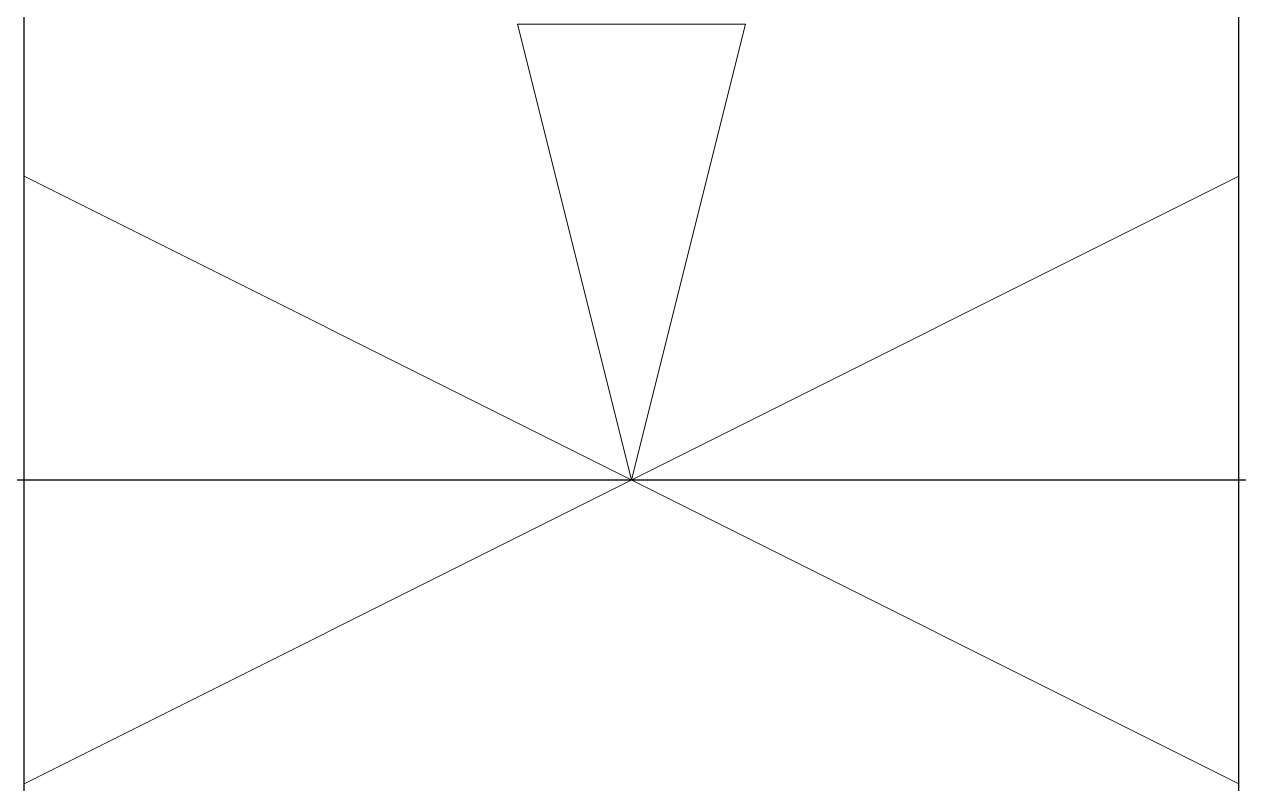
# Model space of a CAD drawing. Header units: millimetres. Extents: x 2242.09456 to 2242.10256, y 1850.21553 to 1850.22053.
import ezdxf

# ---------------------------------------------------------------- set-up
doc = ezdxf.new("R2010")
doc.units = ezdxf.units.MM
doc.header["$PDMODE"] = 2
doc.layers.add('Level 7', color=9, linetype='Continuous', lineweight=0, true_color=0xc8c8c8)

# ---------------------------------------------------------------- blocks, each defined once
blk = doc.blocks.new('NEEDLE VALVE')
at = {"layer": 'Level 7', "color": 2, "linetype": 'Continuous', "lineweight": 13}
for p, q in [((0.00325, 0.003), (0.00475, 0.003)), ((0.004, 0), (0.00325, 0.003)), ((0.00475, 0.003), (0.004, 0)), ((0.008, 0.002), (0, -0.002)), ((0, -0.002), (0, 0.002)), ((0, 0.002), (0.008, -0.002)), ((0.008, -0.002), (0.008, 0.002))]:
    blk.add_line(p, q, dxfattribs=at)

msp = doc.modelspace()

# ---------------------------------------------------------------- linework, layer by layer
for p in [(2242.0945559, 1850.2175323), (2242.1025559, 1850.2175323)]:
    msp.add_point(p)

# ---------------------------------------------------------------- block references
at = {"color": 9, "linetype": 'Continuous', "lineweight": 0, "true_color": 0xc8c8c8}
msp.add_blockref('NEEDLE VALVE', (2242.0945559, 1850.2175323), dxfattribs=at)

doc.saveas('drawing.dxf')
